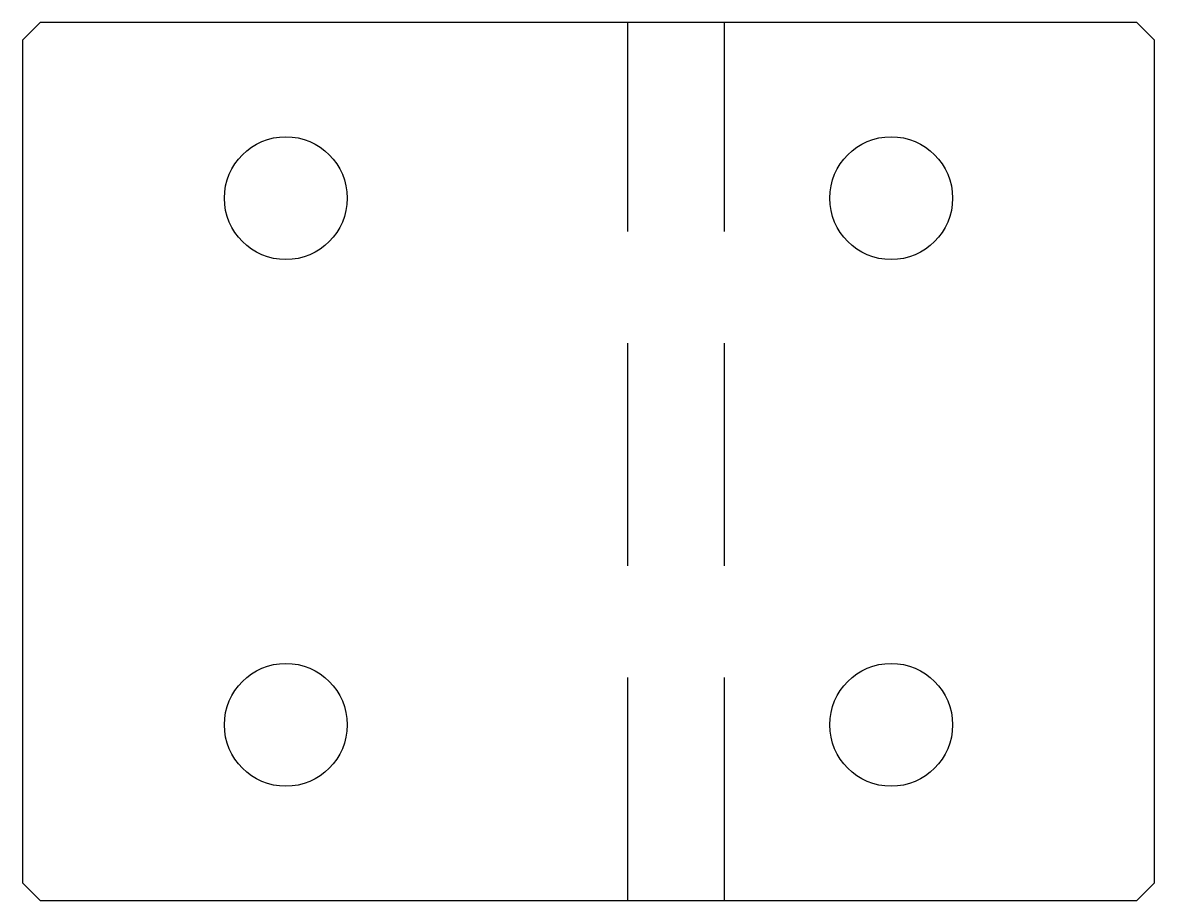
# Model space of a CAD drawing. Extents: x 0 to 64.5, y 0 to 50.
import ezdxf

# ---------------------------------------------------------------- set-up
doc = ezdxf.new("R2010")
doc.units = 0
doc.header["$MEASUREMENT"] = 0
doc.linetypes.add('DASHED', pattern=[19.05, 12.7, -6.35])
doc.layers.get('0').update_dxf_attribs({"linetype": 'CONTINUOUS'})

msp = doc.modelspace()

# ---------------------------------------------------------------- linework, layer by layer
for p, q in [((1, 50), (0, 49)), ((63.5, 50), (1, 50)), ((64.5, 49), (63.5, 50)), ((0, 49), (0, 1)), ((64.5, 1), (64.5, 49)), ((0, 1), (1, 0)), ((63.5, 0), (64.5, 1)), ((1, 0), (63.5, 0))]:
    msp.add_line(p, q)
at = {"linetype": 'DASHED'}
for p, q in [((34.5, 0), (34.5, 50)), ((40, 0), (40, 50))]:
    msp.add_line(p, q, dxfattribs=at)
for centre in [(15, 40), (49.5, 40), (15, 10), (49.5, 10)]:
    msp.add_circle(centre, 3.5)

doc.saveas('drawing.dxf')
